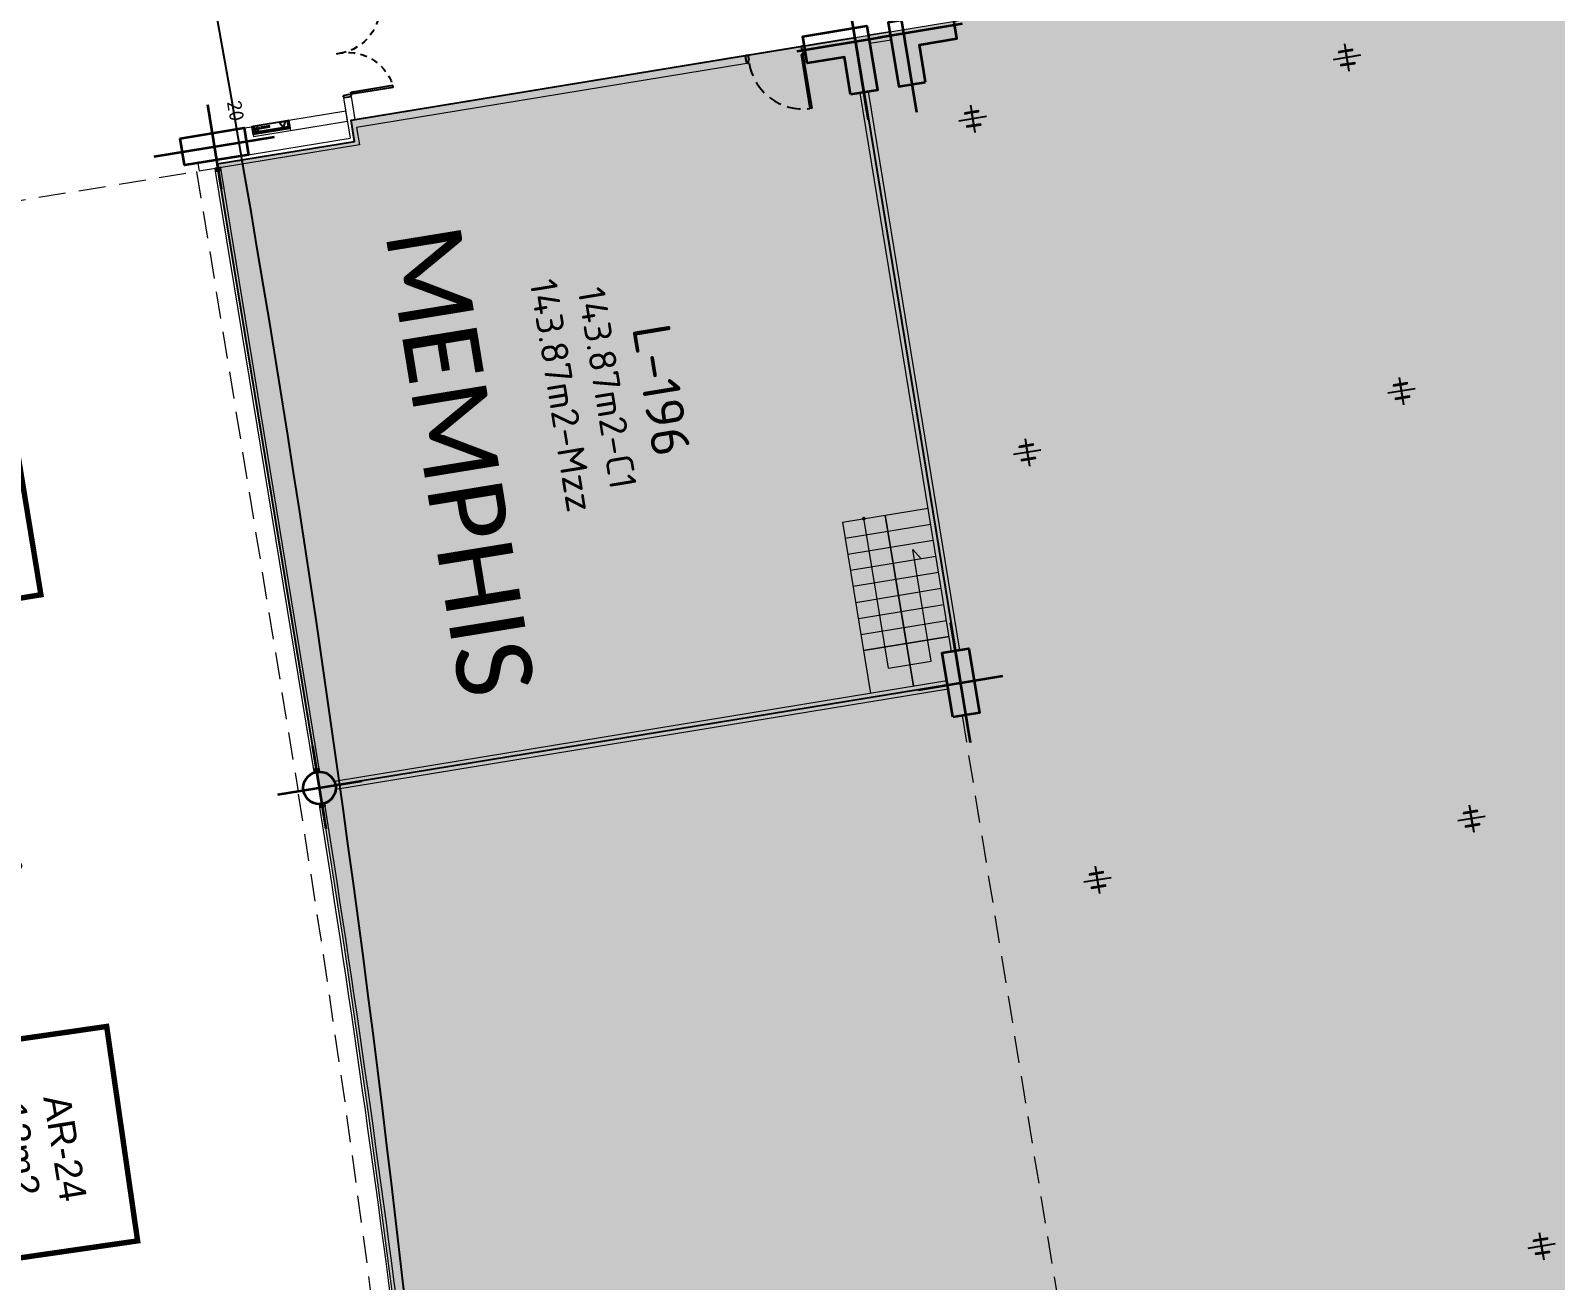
# Model space of a CAD drawing. Header units: metres. Extents: x 2 to 659295185, y -28 to 1124222152.
# Drawn here: x 655546.47 to 655574.63, y 1126375.87 to 1126398.95 of the extents above; entities that cross this region are included whole.
import ezdxf
from ezdxf.enums import TextEntityAlignment as Align

# ---------------------------------------------------------------- set-up
doc = ezdxf.new("R2010")
doc.units = ezdxf.units.M
doc.header["$MEASUREMENT"] = 0
for name, pattern in [('ACAD_ISO04W100', [30, 24, -3, 0, -3]), ('CCSM_C1_CUERPO EL$0$CONTINUA', [0]), ('CCSM_C1_CUERPO EL$0$DASHED', [0.75, 0.5, -0.25]), ('CCSM_C1_CUERPO EL$0$HIDDEN2', [0.1875, 0.125, -0.0625]), ('CONTINUA', [0]), ('DASHDOT', [1, 0.5, -0.25, 0, -0.25]), ('DASHED', [0.75, 0.5, -0.25])]:
    doc.linetypes.add(name, pattern=pattern)
doc.layers.get('0').update_dxf_attribs({"linetype": 'CONTINUOUS'})
for name, color, linetype in [('+ARQ-ejes', 8, 'ACAD_ISO04W100'), ('+ARQ-estructura', 2, 'CONTINUOUS'), ('CCSM_C1_CUERPO A$0$A-AREAS COMERCIALES', 151, 'CONTINUOUS'), ('CCSM_C1_CUERPO EL$0$A-AREAS COMERCIALES', 151, 'CONTINUOUS'), ('CCSM_C1_CUERPO EL$0$A-EQUIPOS', 9, 'CONTINUOUS'), ('CCSM_C1_CUERPO EL$0$A-FRENTE DE LOCAL', 4, 'CONTINUOUS'), ('CCSM_C1_CUERPO EL$0$A-LOCAL ID', 7, 'CONTINUOUS'), ('CCSM_C1_CUERPO EL$0$A-MARCOS LOCALES', 4, 'CONTINUOUS'), ('CCSM_C1_CUERPO EL$0$A-PARED', 2, 'CCSM_C1_CUERPO EL$0$CONTINUA'), ('CCSM_C1_CUERPO EL$0$A-PROYECCIONES', 5, 'CCSM_C1_CUERPO EL$0$DASHED'), ('CCSM_C1_CUERPO EL$0$A-PUERTA', 5, 'CCSM_C1_CUERPO EL$0$CONTINUA'), ('CCSM_C1_CUERPO EL$0$A-TEXTOS NIVELES', 7, 'CONTINUOUS'), ('CCSM_C1_CUERPO EL$0$ID_AREA EXACTA', 7, 'CONTINUOUS'), ('CCSM_C1_CUERPO EL$0$ID_Nº LOCAL', 7, 'CONTINUOUS'), ('CCSM_C1_CUERPO EL$0$ID_RUBRO', 7, 'CONTINUOUS'), ('CCSM_XREF KIOSKOSE$0$Kiosco General', 154, 'CONTINUOUS'), ('MESAS DE FERIA', 7, 'CONTINUOUS')]:
    doc.layers.add(name, color=color, linetype=linetype)
for name, color, linetype, lineweight in [('CCSM_C1_CUERPO EL$0$ENUMERACIÓN DE CAJETIN DE EXTINSIÓN', 8, 'CONTINUOUS', 0), ('CCSM_XREF ESTRUCTURA15$0$E-CE-COLUMNA', 2, 'CONTINUOUS', 35), ('CCSM_XREF ESTRUCTURA15$0$E-CL-COLUMNA', 2, 'CONTINUOUS', 35), ('LOCALES ASIGNADOS', 41, 'DASHDOT', 0), ('NOMBRES LOCATARIOS', 7, 'CONTINUA', 0), ('XREF ESCALERAS', 252, 'CONTINUOUS', 0)]:
    doc.layers.add(name, color=color, linetype=linetype, lineweight=lineweight)
doc.styles.add('CCSM_C1_CUERPO EL$0$ROMANS', font='romans__.ttf')
doc.styles.add('CCSM_C1_CUERPO EL$0$Standard', font='txt_____.ttf')
doc.styles.add('CCSM_XREF KIOSKOSE$0$Standard', font='txt')
doc.styles.get("Standard").update_dxf_attribs({"font": 'tahoma.ttf'})

# ---------------------------------------------------------------- blocks, each defined once
blk = doc.blocks.new('CCSM_C1_CUERPO EL$0$MARCO LOCAL-COLUMNA')
at = {"layer": 'CCSM_C1_CUERPO EL$0$A-MARCOS LOCALES'}
for points in [[(655585.123, 1126575.588), (655585.173, 1126575.588), (655585.173, 1126575.488), (655585.123, 1126575.488)], [(655585.128, 1126575.583), (655585.168, 1126575.583), (655585.168, 1126575.493), (655585.128, 1126575.493)]]:
    blk.add_lwpolyline(points, close=True, dxfattribs=at)
blk = doc.blocks.new('CCSM_C1_CUERPO EL$0$P. Doble 180+')
for p, q in [((-0.938, 1.589), (-0.153, 1.589)), ((-0.938, 1.589), (-0.938, 1.549)), ((-0.153, 1.549), (-0.938, 1.549)), ((-0.138, 1.619), (-0.153, 1.619)), ((-0.153, 1.619), (-0.153, 1.594)), ((-0.153, 1.594), (-0.108, 1.594)), ((-0.153, 1.589), (-0.153, 1.549)), ((-0.138, 1.634), (-0.138, 1.619)), ((-0.138, 1.634), (-0.018, 1.634)), ((-0.138, 1.634), (-0.018, 1.634)), ((-0.108, 1.584), (-0.003, 1.595)), ((-0.108, 1.594), (-0.108, 1.584)), ((-0.018, 1.634), (-0.018, 1.619)), ((-0.018, 1.619), (-0.003, 1.619)), ((-0.003, 1.619), (-0.003, 1.594)), ((-0.153, 0.069), (-0.938, 0.069)), ((-0.938, 0.029), (-0.938, 0.069)), ((-0.938, 0.029), (-0.938, 0.069)), ((-0.938, 0.029), (-0.153, 0.029)), ((-0.153, 0.029), (-0.153, 0.069)), ((-0.153, 0.024), (-0.108, 0.024)), ((-0.153, -0.001), (-0.153, 0.024)), ((-0.108, 0.034), (-0.003, 0.024)), ((-0.108, 0.024), (-0.108, 0.034)), ((-0.003, -0.001), (-0.003, 0.024)), ((-0.138, -0.001), (-0.153, -0.001)), ((-0.138, -0.016), (-0.138, -0.001)), ((-0.138, -0.016), (-0.018, -0.016)), ((-0.018, -0.016), (-0.018, -0.001)), ((-0.018, -0.001), (-0.003, -0.001))]:
    blk.add_line(p, q)
at = {"color": 8, "linetype": 'CCSM_C1_CUERPO EL$0$HIDDEN2'}
for centre, radius, start, end in [((-0.069, 1.686), 0.88, 188.9638, 274.317), ((-0.075, -0.06), 0.872, 85.2271, 171.4921)]:
    blk.add_arc(centre, radius, start, end, dxfattribs=at)
blk = doc.blocks.new('CCSM_C1_CUERPO EL$0$nivel para plantas')
h = blk.add_hatch(color=251)
h.paths.add_polyline_path([(0, 0.2, 0.414214), (-0.2, 0), (0, 0)])
h.paths.add_polyline_path([(0.2, 0), (0, 0), (0, -0.2, 0.414214)])
at = {"color": 251}
blk.add_line((-0.7, 0), (3.56, 0), dxfattribs=at)
blk.add_lwpolyline([(0, 0.7), (0, 0), (0, -0.7)], dxfattribs=at)
blk.add_circle((0, 0), 0.2, dxfattribs=at)
at = {"char_height": 0.34, "attachment_point": 1, "style": 'CCSM_C1_CUERPO EL$0$Standard'}
for s, insert, width in [('{\\Fromans|c0;\\C7;N.P.A 0.00}', (0.877, 0.444), 2.70141), ('{\\Fromans|c0;N.E. 418.75}', (0.56, -0.104), 3.02544)]:
    blk.add_mtext(s, dxfattribs=dict(at, insert=insert, width=width))
blk = doc.blocks.new('CCSM_C1_CUERPO EL$0$P-IZQ 110-15')
for p, q in [((0.045, 1.01), (0.085, 1.01)), ((0.045, 1.01), (0.045, 0)), ((0.085, 0), (0.085, 1.01)), ((0, -0.015), (0.015, -0.015)), ((0, -0.015), (0, -0.135)), ((0, -0.135), (0.015, -0.135)), ((0.015, 0), (0.035, 0)), ((0.015, -0.015), (0.015, 0)), ((0.015, -0.135), (0.015, -0.15)), ((0.015, -0.15), (0.05, -0.15)), ((0.035, 0), (0.035, -0.045)), ((0.035, -0.045), (0.05, -0.045)), ((0.045, 0), (0.085, 0)), ((0.05, -0.045), (0.05, -0.15)), ((1.065, -0.045), (1.05, -0.045)), ((1.05, -0.045), (1.05, -0.15)), ((1.085, -0.15), (1.05, -0.15)), ((1.065, 0), (1.065, -0.045)), ((1.085, 0), (1.065, 0)), ((1.085, -0.015), (1.085, 0)), ((1.1, -0.015), (1.085, -0.015)), ((1.1, -0.135), (1.085, -0.135)), ((1.085, -0.135), (1.085, -0.15)), ((1.1, -0.015), (1.1, -0.135))]:
    blk.add_line(p, q)
at = {"color": 8, "linetype": 'CCSM_C1_CUERPO EL$0$DASHED', "ltscale": 0.5}
blk.add_arc((0.045, 0), 1.011, 360, 87.732, dxfattribs=at)
blk = doc.blocks.new('CCSM_C1_CUERPO EL$0$CAJA DE MANGUERA')
for points in [[(0.444, 0.073), (0.473, -0.106), (0.44, -0.111), (0.417, 0.034), (-0.406, -0.1), (-0.382, -0.246), (-0.415, -0.251), (-0.444, -0.073)], [(0.417, 0.034), (0.44, -0.111), (-0.382, -0.246), (-0.406, -0.1)], [(0.299, 0.008), (0.393, -0.108), (0.246, -0.132)], [(-0.378, -0.123), (-0.288, -0.201), (-0.303, -0.111), (-0.363, -0.214)]]:
    blk.add_lwpolyline(points, close=True)
for points in [[(-0.295, -0.156), (-0.019, -0.111), (-0.012, -0.152)], [(-0.248, -0.149), (-0.241, -0.193)], [(-0.196, -0.14), (-0.189, -0.185)], [(-0.151, -0.133), (-0.144, -0.177)], [(-0.107, -0.125), (-0.1, -0.17)], [(-0.062, -0.118), (-0.055, -0.163)]]:
    blk.add_lwpolyline(points)
blk = doc.blocks.new('CCSM_C1_CUERPO EL$0$IDENT LOCAL')
at = {"style": 'CCSM_C1_CUERPO EL$0$ROMANS'}
for tag, height, p in [('NºLOCAL', 0.7, (0.201, 1.671)), ('AREA-EXACTA', 0.5, (0, 0.85)), ('RUBRO', 0.35, (0, 0)), ('USO', 0.35, (0, -0.85))]:
    blk.add_attdef(tag, text='', height=height, dxfattribs=at).set_placement(p, align=Align.BOTTOM_CENTER)
blk = doc.blocks.new('CCSM_XREF ESTRUCTURA15$0$CCSM_COLUM REDONDA')
at = {"color": 5}
for p, q in [((0, 0.774), (0, -0.774)), ((-0.789, 0), (0.789, 0))]:
    blk.add_line(p, q, dxfattribs=at)
blk.add_circle((0, 0), 0.3)
blk = doc.blocks.new('CCSM_XREF ESTRUCTURA15$0$COLUM L 120x120')
at = {"color": 5}
for p, q in [((0, 1.095), (0, -0.482)), ((1.474, 0), (-0.774, 0))]:
    blk.add_line(p, q, dxfattribs=at)
blk.add_lwpolyline([(0.95, 0.25), (0.25, 0.25), (0.25, 0.95), (-0.25, 0.95), (-0.25, -0.25), (0.95, -0.25)], close=True)
blk = doc.blocks.new('CCSM_XREF ESTRUCTURA15$0$COLUM REC 120x50 mid')
at = {"color": 5}
for p, q in [((0, 1.124), (0, -1.124)), ((-0.789, 0), (0.789, 0))]:
    blk.add_line(p, q, dxfattribs=at)
at = {"color": 2}
blk.add_lwpolyline([(-0.25, 0.6), (-0.25, -0.6), (0.25, -0.6), (0.25, 0.6)], close=True, dxfattribs=at)

msp = doc.modelspace()

# ---------------------------------------------------------------- hatches: boundary and pattern name
at = {"layer": 'LOCALES ASIGNADOS'}
h = msp.add_hatch(color=256, dxfattribs=at)
edge = h.paths.add_edge_path()
edge.add_arc((219491.1056, 1054914.3756), 441878.9229, 9.308049718, 9.309563548, ccw=False)
edge.add_line((655551.8097, 1126384.9626), (655564.5398, 1126387.0492))
edge.add_line((655564.5398, 1126387.0492), (655562.5867, 1126398.9652))
edge.add_line((655562.5867, 1126398.9652), (655552.3922, 1126397.2942))
edge.add_line((655552.3922, 1126397.2942), (655552.4569, 1126396.8995))
edge.add_line((655552.4569, 1126396.8995), (655549.9212, 1126396.4839))
h = msp.add_hatch(color=256, dxfattribs=at)
edge = h.paths.add_edge_path()
edge.add_line((655527.1552, 1126387.0016), (655538.9973, 1126388.9427))
edge.add_arc((823018.0965, 1153841.5836), 169714.1602, 189.306932041, 189.308957667, ccw=False)
edge.add_line((655538.0268, 1126394.8637), (655526.1848, 1126392.9226))
edge.add_line((655526.1848, 1126392.9226), (655527.1552, 1126387.0016))
h.paths.add_polyline_path([(655539.9677, 1126383.0216), (655538.9972, 1126388.9427), (655527.1552, 1126387.0017), (655528.1257, 1126381.0806)])
h = msp.add_hatch(color=256, dxfattribs=at)
edge = h.paths.add_edge_path()
edge.add_arc((691312.3147, 1132240.3442), 36223.8148, 189.27992105, 189.33698147)
edge.add_line((655568.4218, 1126363.3652), (655625.1157, 1126372.655))
edge.add_line((655625.1157, 1126372.655), (655622.4869, 1126388.6938))
edge.add_line((655622.4869, 1126388.6938), (655613.0873, 1126387.1531))
edge.add_line((655613.0873, 1126387.1531), (655609.9546, 1126406.7292))
edge.add_line((655609.9546, 1126406.7292), (655562.5867, 1126398.9652))
h = msp.add_hatch(color=256, dxfattribs=at)
edge = h.paths.add_edge_path()
edge.add_line((655566.4808, 1126375.2072), (655564.5398, 1126387.0492))
edge.add_line((655564.5398, 1126387.0492), (655551.8097, 1126384.9626))
edge.add_arc((655243.1481, 1126335.3423), 312.6247, 6.932758, 9.132719, ccw=False)
edge.add_line((655553.487, 1126373.0774), (655566.4808, 1126375.2072))

# ---------------------------------------------------------------- linework, layer by layer
at = {"layer": '+ARQ-ejes', "linetype": 'ACAD_ISO04W100', "ltscale": 10}
for p, q in [((655570.7367, 1126398.7012), (655570.8196, 1126398.1955)), ((655571.031, 1126398.4898), (655570.5253, 1126398.4069)), ((655563.8289, 1126397.5689), (655563.9118, 1126397.0633)), ((655564.1232, 1126397.3576), (655563.6175, 1126397.2747)), ((655571.746, 1126392.5434), (655571.8289, 1126392.0377)), ((655572.0403, 1126392.332), (655571.5346, 1126392.2491)), ((655564.8382, 1126391.4111), (655564.9211, 1126390.9055)), ((655565.1325, 1126391.1997), (655564.6268, 1126391.1168)), ((655573.04, 1126384.6487), (655573.1229, 1126384.143)), ((655573.3343, 1126384.4373), (655572.8286, 1126384.3544)), ((655566.1322, 1126383.5165), (655566.2151, 1126383.0108)), ((655566.4265, 1126383.3051), (655565.9208, 1126383.2222)), ((655574.334, 1126376.754), (655574.4169, 1126376.2484)), ((655574.6283, 1126376.5427), (655574.1226, 1126376.4598))]:
    msp.add_line(p, q, dxfattribs=at)
at = {"layer": '+ARQ-estructura', "color": 1, "linetype": 'Continuous', "ltscale": 5}
for points in [[(655570.6288, 1126398.5556), (655570.6308, 1126398.5438), (655570.7497, 1126398.5633, -0.4142136), (655570.7554, 1126398.5591), (655570.792, 1126398.3361, -0.4142136), (655570.7879, 1126398.3304), (655570.669, 1126398.3109), (655570.6709, 1126398.299), (655570.9275, 1126398.3411), (655570.9255, 1126398.3529), (655570.8066, 1126398.3334, -0.4142136), (655570.8009, 1126398.3376), (655570.7643, 1126398.5606, -0.4142136), (655570.7684, 1126398.5663), (655570.8874, 1126398.5858), (655570.8854, 1126398.5977)], [(655563.721, 1126397.4234), (655563.723, 1126397.4115), (655563.8419, 1126397.431, -0.4142136), (655563.8476, 1126397.4269), (655563.8842, 1126397.2039, -0.4142136), (655563.88, 1126397.1981), (655563.7611, 1126397.1786), (655563.7631, 1126397.1668), (655564.0196, 1126397.2088), (655564.0177, 1126397.2207), (655563.8988, 1126397.2012, -0.4142136), (655563.8931, 1126397.2053), (655563.8565, 1126397.4283, -0.4142136), (655563.8606, 1126397.4341), (655563.9795, 1126397.4536), (655563.9776, 1126397.4654)], [(655571.6382, 1126392.3978), (655571.6401, 1126392.3859), (655571.759, 1126392.4054, -0.4142136), (655571.7648, 1126392.4013), (655571.8013, 1126392.1783, -0.4142136), (655571.7972, 1126392.1725), (655571.6783, 1126392.1531), (655571.6802, 1126392.1412), (655571.9368, 1126392.1833), (655571.9348, 1126392.1951), (655571.8159, 1126392.1756, -0.4142136), (655571.8102, 1126392.1797), (655571.7736, 1126392.4028, -0.4142136), (655571.7778, 1126392.4085), (655571.8967, 1126392.428), (655571.8947, 1126392.4398)], [(655564.7303, 1126391.2655), (655564.7323, 1126391.2537), (655564.8512, 1126391.2732, -0.4142136), (655564.8569, 1126391.2691), (655564.8935, 1126391.046, -0.4142136), (655564.8894, 1126391.0403), (655564.7704, 1126391.0208), (655564.7724, 1126391.009), (655565.029, 1126391.051), (655565.027, 1126391.0629), (655564.9081, 1126391.0434, -0.4142136), (655564.9024, 1126391.0475), (655564.8658, 1126391.2705, -0.4142136), (655564.8699, 1126391.2763), (655564.9889, 1126391.2958), (655564.9869, 1126391.3076)], [(655572.9321, 1126384.5031), (655572.9341, 1126384.4913), (655573.053, 1126384.5108, -0.4142136), (655573.0587, 1126384.5067), (655573.0953, 1126384.2836, -0.4142136), (655573.0912, 1126384.2779), (655572.9723, 1126384.2584), (655572.9742, 1126384.2466), (655573.2308, 1126384.2886), (655573.2288, 1126384.3005), (655573.1099, 1126384.281, -0.4142136), (655573.1042, 1126384.2851), (655573.0676, 1126384.5081, -0.4142136), (655573.0718, 1126384.5139), (655573.1907, 1126384.5333), (655573.1887, 1126384.5452)], [(655566.0243, 1126383.3709), (655566.0263, 1126383.359), (655566.1452, 1126383.3785, -0.4142136), (655566.1509, 1126383.3744), (655566.1875, 1126383.1514, -0.4142136), (655566.1834, 1126383.1456), (655566.0644, 1126383.1262), (655566.0664, 1126383.1143), (655566.323, 1126383.1564), (655566.321, 1126383.1682), (655566.2021, 1126383.1487, -0.4142136), (655566.1964, 1126383.1528), (655566.1598, 1126383.3759, -0.4142136), (655566.1639, 1126383.3816), (655566.2828, 1126383.4011), (655566.2809, 1126383.4129)], [(655574.2261, 1126376.6085), (655574.2281, 1126376.5966), (655574.347, 1126376.6161, -0.4142136), (655574.3527, 1126376.612), (655574.3893, 1126376.389, -0.4142136), (655574.3852, 1126376.3832), (655574.2663, 1126376.3637), (655574.2682, 1126376.3519), (655574.5248, 1126376.394), (655574.5228, 1126376.4058), (655574.4039, 1126376.3863, -0.4142136), (655574.3982, 1126376.3904), (655574.3616, 1126376.6135, -0.4142136), (655574.3657, 1126376.6192), (655574.4847, 1126376.6387), (655574.4827, 1126376.6505)]]:
    msp.add_lwpolyline(points, format="xyb", close=True, dxfattribs=at)
at = {"layer": 'CCSM_C1_CUERPO A$0$A-AREAS COMERCIALES'}
msp.add_lwpolyline([(655561.6985, 1126398.8196), (655563.6517, 1126386.9037), (655551.8097, 1126384.9627), (655549.9212, 1126396.4839), (655552.4569, 1126396.8995), (655552.3922, 1126397.2942), (655561.6985, 1126398.8196)], close=True, dxfattribs=at)
at = {"layer": 'CCSM_C1_CUERPO EL$0$A-AREAS COMERCIALES', "lineweight": 5}
msp.add_lwpolyline([(655551.8097, 1126384.9626), (655563.6517, 1126386.9036), (655561.6985, 1126398.8196), (655610.0286, 1126406.7413), (655613.211, 1126387.3254), (655622.6106, 1126388.866), (655625.2633, 1126372.682), (655567.5336, 1126363.2197), (655565.5927, 1126375.0616), (655553.487, 1126373.0774), (655552.9688, 1126377.076), (655552.723, 1126378.9115), (655552.2692, 1126382.0232), (655551.8097, 1126384.9626)], dxfattribs=at)
at = {"layer": 'CCSM_C1_CUERPO EL$0$A-FRENTE DE LOCAL', "lineweight": 5}
for points in [[(655551.7038, 1126385.2999), (655549.8922, 1126396.3525)], [(655551.8025, 1126385.3161), (655549.9909, 1126396.3686)]]:
    msp.add_lwpolyline(points, dxfattribs=at)
for radius, start, end in [(310.775, 6.993055, 9.076726), (310.8749, 6.993061, 9.076719)]:
    msp.add_arc((655244.9318, 1126335.5822), radius, start, end, dxfattribs=at)
at = {"layer": 'CCSM_C1_CUERPO EL$0$A-PARED', "lineweight": 5}
for p, q in [((655559.6755, 1126398.488), (655559.6998, 1126398.34)), ((655552.2541, 1126397.7023), (655552.4021, 1126397.7265)), ((655552.4021, 1126397.7265), (655552.2541, 1126397.7023)), ((655552.2541, 1126397.7023), (655552.3754, 1126396.9621)), ((655552.4709, 1126397.3071), (655552.4021, 1126397.7265)), ((655549.6624, 1126396.5175), (655552.3754, 1126396.9621)), ((655549.5637, 1126396.5013), (655549.588, 1126396.3533))]:
    msp.add_line(p, q, dxfattribs=at)
for points in [[(655560.761, 1126398.666), (655552.4709, 1126397.3071)], [(655559.6755, 1126398.488), (655552.4709, 1126397.3071), (655552.4021, 1126397.7265)], [(655559.6998, 1126398.34), (655552.4951, 1126397.1591), (655552.5477, 1126396.8384), (655549.588, 1126396.3533)], [(655563.4806, 1126387.4836), (655561.7903, 1126397.796), (655561.9383, 1126397.8203), (655563.6286, 1126387.5079)], [(655550.4203, 1126397.1484), (655550.5621, 1126397.1716), (655550.5918, 1126396.99), (655551.2724, 1126397.1015)], [(655563.3928, 1126386.9372), (655552.0842, 1126385.0836)], [(655563.4171, 1126386.7892), (655552.1085, 1126384.9356)]]:
    msp.add_lwpolyline(points, dxfattribs=at)
for points in [[(655561.9453, 1126398.8601), (655561.9695, 1126398.712), (655562.3642, 1126398.7767), (655562.34, 1126398.9248)], [(655551.2431, 1126397.2832), (655551.2724, 1126397.1015), (655552.3243, 1126397.2739), (655552.2945, 1126397.4556)]]:
    msp.add_lwpolyline(points, close=True, dxfattribs=at)
at = {"layer": 'CCSM_C1_CUERPO EL$0$A-PROYECCIONES', "lineweight": 5}
msp.add_line((655563.6747, 1126386.2994), (655565.4782, 1126375.2963), dxfattribs=at)
msp.add_lwpolyline([(655555.3669, 1126337.3102), (655544.1699, 1126335.4749, 0.0398086), (655540.3564, 1126383.1215), (655538.4858, 1126394.5335), (655549.539, 1126396.3452), (655551.4152, 1126384.8986, -0.0382915)], format="xyb", close=True, dxfattribs=at)
at = {"layer": 'CCSM_XREF KIOSKOSE$0$Kiosco General', "linetype": 'DASHED', "lineweight": 5, "const_width": 0.1}
for points in [[(655546.665, 1126388.5296), (655546.018, 1126392.4769), (655543.0575, 1126391.9917), (655543.7045, 1126388.0444)], [(655547.8794, 1126380.5586), (655548.4507, 1126376.5996), (655545.4815, 1126376.1712), (655544.9101, 1126380.1301)]]:
    msp.add_lwpolyline(points, close=True, dxfattribs=at)
at = {"layer": 'MESAS DE FERIA'}
msp.add_arc((655191.3752, 1126334.5231), 364.3268, 358.138152, 12.175695, dxfattribs=at)
at = {"layer": 'XREF ESCALERAS', "color": 3}
for p, q in [((655561.4684, 1126389.8696), (655563.0473, 1126390.1284)), ((655562.7754, 1126386.8411), (655562.2578, 1126389.999)), ((655562.2578, 1126389.999), (655562.646, 1126387.6306)), ((655561.4684, 1126389.8696), (655561.9868, 1126386.7069)), ((655561.5169, 1126389.5736), (655563.0958, 1126389.8324)), ((655562.316, 1126387.1712), (655561.8672, 1126389.9094)), ((655561.5654, 1126389.2775), (655563.1444, 1126389.5363)), ((655563.1055, 1126387.3006), (655562.767, 1126389.3654)), ((655562.767, 1126389.3654), (655562.9207, 1126389.1956)), ((655561.614, 1126388.9815), (655563.1929, 1126389.2403)), ((655561.6625, 1126388.6854), (655563.2414, 1126388.9442)), ((655561.711, 1126388.3894), (655563.2899, 1126388.6482)), ((655561.7595, 1126388.0933), (655563.3385, 1126388.3521)), ((655561.808, 1126387.7973), (655563.387, 1126388.0561)), ((655561.8566, 1126387.5012), (655563.4355, 1126387.76)), ((655563.4355, 1126387.76), (655561.8566, 1126387.5012)), ((655562.646, 1126387.6306), (655562.7754, 1126386.8411)), ((655562.316, 1126387.1712), (655563.1055, 1126387.3006))]:
    msp.add_line(p, q, dxfattribs=at)
msp.add_circle((655561.8631, 1126389.9343), 0.0252, dxfattribs=at)

# ---------------------------------------------------------------- block references
at = {"layer": 'CCSM_C1_CUERPO EL$0$A-EQUIPOS', "lineweight": 5, "xscale": -0.766719046726367, "yscale": 0.7667190465144813, "zscale": 0.7667190465888243, "rotation": 198.616953225257}
msp.add_blockref('CCSM_C1_CUERPO EL$0$CAJA DE MANGUERA', (655550.9251, 1126397.0905), dxfattribs=at)
at = {"layer": 'CCSM_C1_CUERPO EL$0$A-LOCAL ID', "lineweight": 5}
ref = msp.add_blockref('CCSM_C1_CUERPO EL$0$IDENT LOCAL', (655555.8896, 1126392.1449), dxfattribs=dict(at, rotation=279.3084512864317))
ref.add_attrib('AREA-EXACTA', '143.87m2-C1', dxfattribs={"layer": 'CCSM_C1_CUERPO EL$0$ID_AREA EXACTA', "height": 0.5, "rotation": 279.30845, "style": 'CCSM_C1_CUERPO EL$0$ROMANS'}).set_placement((655556.7284, 1126392.2824), align=Align.BOTTOM_CENTER)
ref.add_attrib('RUBRO', '143.87m2-Mzz', dxfattribs={"layer": 'CCSM_C1_CUERPO EL$0$ID_RUBRO', "height": 0.5, "rotation": 279.30845, "style": 'CCSM_C1_CUERPO EL$0$ROMANS'}).set_placement((655555.8896, 1126392.1449), align=Align.BOTTOM_CENTER)
ref.add_attrib('NºLOCAL', 'L-196', dxfattribs={"layer": 'CCSM_C1_CUERPO EL$0$ID_Nº LOCAL', "height": 0.7, "rotation": 279.30845, "style": 'CCSM_C1_CUERPO EL$0$ROMANS'}).set_placement((655557.5713, 1126392.2164), align=Align.BOTTOM_CENTER)
at = {"layer": 'CCSM_C1_CUERPO EL$0$A-MARCOS LOCALES', "lineweight": 5, "xscale": -1}
for p, rotation in [((-350150.21, 297221.167), 279.3084514772086), ((-350148.3904, 297210.0652), 279.3084514772086), ((-353808.8335, 301669.3463), 279.0548270322854)]:
    msp.add_blockref('CCSM_C1_CUERPO EL$0$MARCO LOCAL-COLUMNA', p, dxfattribs=dict(at, rotation=rotation))
at = {"layer": 'CCSM_C1_CUERPO EL$0$A-PUERTA', "lineweight": 5, "xscale": -1, "rotation": 9.30845552572145}
msp.add_blockref('CCSM_C1_CUERPO EL$0$P. Doble 180+', (655552.2489, 1126397.7175), dxfattribs=at)
at = {"layer": 'CCSM_C1_CUERPO EL$0$A-PUERTA', "lineweight": 5, "rotation": 189.3084512809282}
msp.add_blockref('CCSM_C1_CUERPO EL$0$P-IZQ 110-15', (655560.7853, 1126398.518), dxfattribs=at)
at = {"layer": 'CCSM_C1_CUERPO EL$0$A-TEXTOS NIVELES', "lineweight": 5, "rotation": 279.3084512052866}
msp.add_blockref('CCSM_C1_CUERPO EL$0$nivel para plantas', (655545.4073, 1126386.363), dxfattribs=at)
at = {"layer": 'CCSM_XREF ESTRUCTURA15$0$E-CE-COLUMNA', "lineweight": 5, "rotation": 279.3084512601026}
msp.add_blockref('CCSM_XREF ESTRUCTURA15$0$COLUM L 120x120', (655562.5988, 1126398.8912), dxfattribs=at)
at = {"layer": 'CCSM_XREF ESTRUCTURA15$0$E-CL-COLUMNA', "lineweight": 5, "xscale": -1}
for name, p, rotation in [('CCSM_XREF ESTRUCTURA15$0$COLUM L 120x120', (655561.7107, 1126398.7456), 99.30845127326714), ('CCSM_XREF ESTRUCTURA15$0$COLUM REC 120x50 mid', (655549.8687, 1126396.8046), 99.30845127326714), ('CCSM_XREF ESTRUCTURA15$0$COLUM REC 120x50 mid', (655563.6517, 1126386.9037), 189.3084512666849)]:
    msp.add_blockref(name, p, dxfattribs=dict(at, rotation=rotation))
at = {"layer": 'CCSM_XREF ESTRUCTURA15$0$E-CL-COLUMNA', "lineweight": 5, "rotation": 189.3084511723752}
msp.add_blockref('CCSM_XREF ESTRUCTURA15$0$CCSM_COLUM REDONDA', (655551.8097, 1126384.9626), dxfattribs=at)

# ---------------------------------------------------------------- texts
at = {"layer": 'CCSM_C1_CUERPO EL$0$ENUMERACIÓN DE CAJETIN DE EXTINSIÓN', "lineweight": 5, "insert": (655550.362, 1126397.6754), "char_height": 0.26688, "width": 0.015658, "attachment_point": 1, "rotation": 279.2592, "style": 'CCSM_C1_CUERPO EL$0$ROMANS'}
msp.add_mtext('20', dxfattribs=at)
at = {"layer": 'CCSM_XREF KIOSKOSE$0$Kiosco General', "lineweight": 5, "insert": (655547.2003, 1126379.3317), "char_height": 0.2, "attachment_point": 1, "rotation": 279.308, "style": 'CCSM_XREF KIOSKOSE$0$Standard'}
msp.add_mtext_dynamic_manual_height_columns('\\pt2.6;{\\fArial|b0|i0|c0|p34;\\H2.5x;AR-24\\P12m2}', width=7.561207, gutter_width=1, heights=[0], dxfattribs=at)
at = {"layer": 'NOMBRES LOCATARIOS', "insert": (655554.3896, 1126395.4371, 584.1315), "char_height": 1.388591, "attachment_point": 1, "rotation": 279.24539}
msp.add_mtext_dynamic_manual_height_columns('{\\fCalibri|b0|i0|c0|p34;\\C7;MEMPHIS}', width=6.891565, gutter_width=25, heights=[0], dxfattribs=at)

doc.saveas('drawing.dxf')
